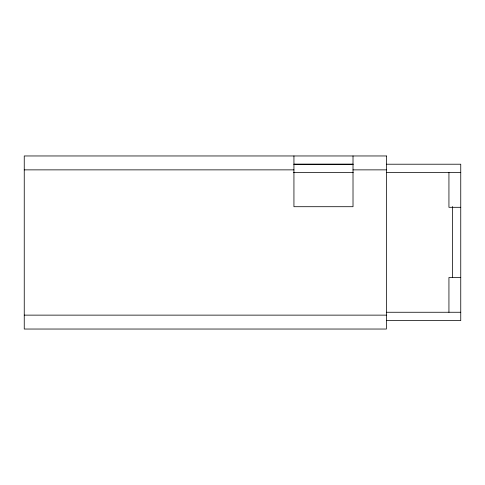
<?xml version="1.0" encoding="UTF-8"?>
<svg xmlns="http://www.w3.org/2000/svg" width="485" height="485" viewBox="0 0 485 485"><rect width="100%" height="100%" fill="white"/><g stroke="black" fill="none" stroke-linecap="round" stroke-linejoin="round"><path stroke-width="0.73" d="M294.031 164.215L353.141 164.215M386.484 164.215L460.75 164.215L460.75 320.603L386.484 320.603M293.934 164.257L353.013 164.257M24.25 169.865L293.934 169.865M353.013 169.865L386.375 169.865M293.516 172.557L353.262 172.557M386.478 172.557L460.75 172.557M460.75 207.307L448.934 207.307L448.934 172.557M460.75 277.511L448.934 277.511L448.934 312.261M386.478 312.261L460.75 312.261M24.25 315.135L386.375 315.135M452.408 206.537L452.408 277.523M353.013 155.964L353.013 206.707L293.934 206.707L293.934 155.964M386.375 155.964L24.25 155.964L24.25 329.036L386.375 329.036L386.375 155.964"/></g></svg>
